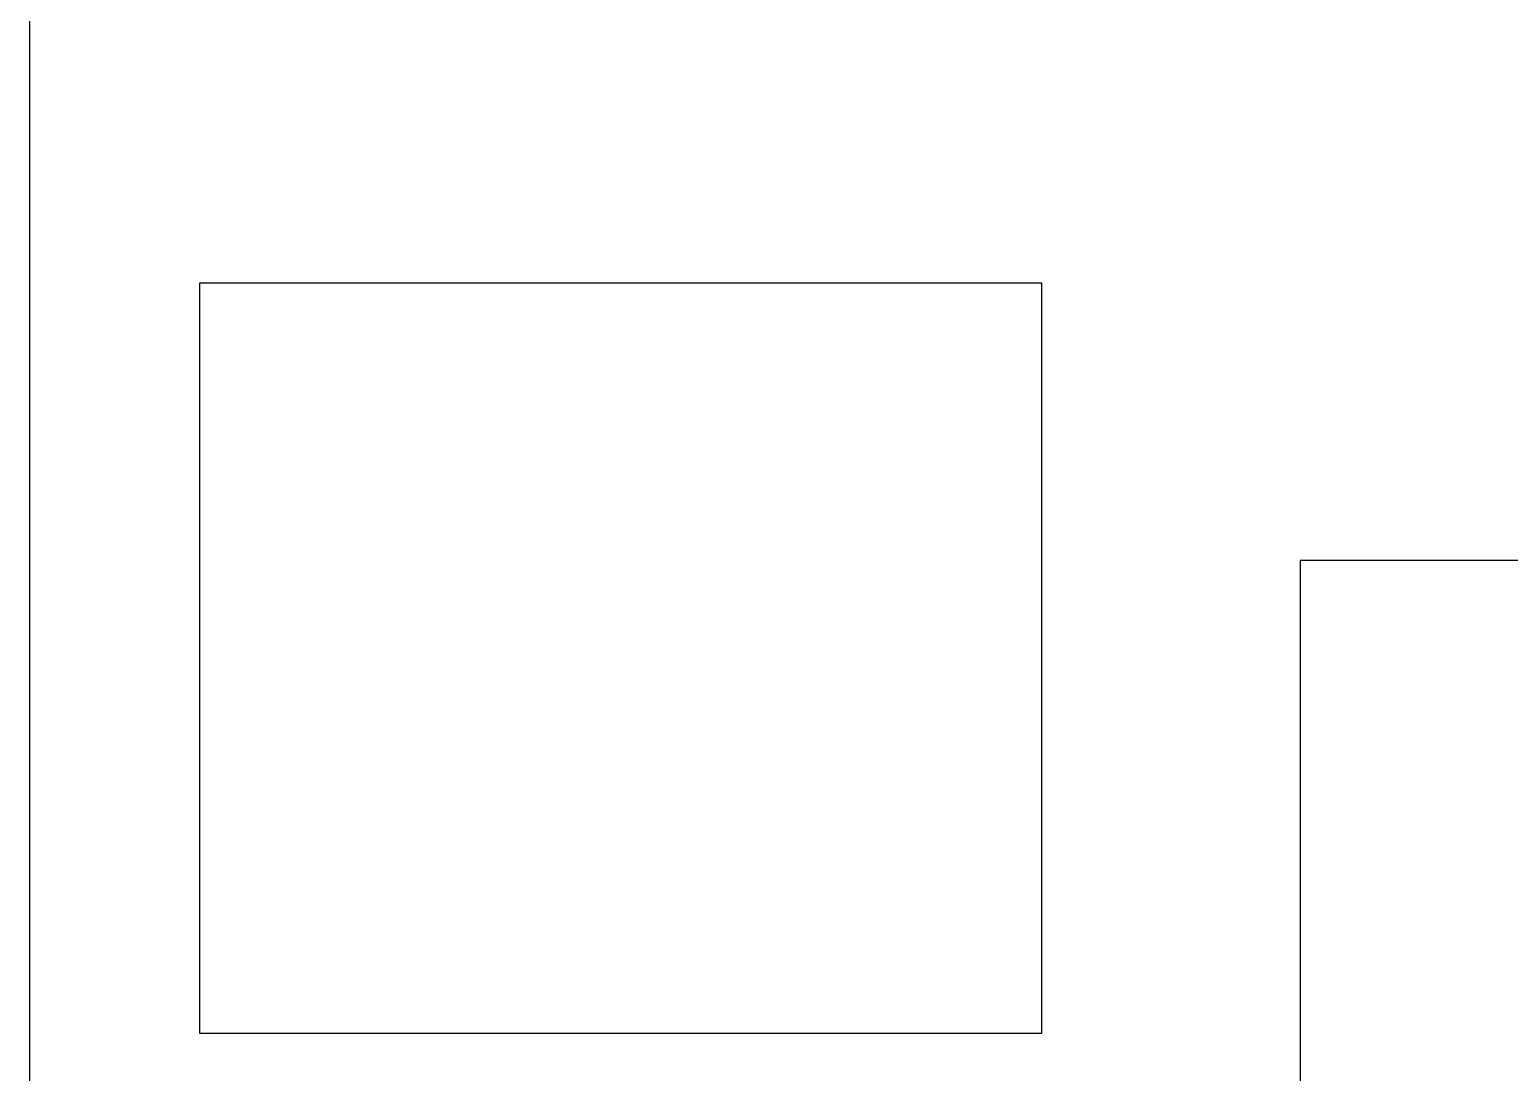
# Model space of a CAD drawing. Header units: millimetres. Extents: x 33 to 453, y 25 to 322.
# Drawn here: x 114.58 to 140.25, y 222.7 to 240.79 of the extents above; entities that cross this region are included whole.
import ezdxf

# ---------------------------------------------------------------- set-up
doc = ezdxf.new("R2010")
doc.units = ezdxf.units.MM
doc.layers.add('可见', color=7, linetype='Continuous')

msp = doc.modelspace()

# ---------------------------------------------------------------- linework, layer by layer
at = {"layer": '可见', "extrusion": (-1e-16, -1, 0)}
for p, q in [((114.583, 243.147), (114.583, 208.147)), ((117.529, 236.387), (117.529, 223.377)), ((132.139, 236.387), (117.529, 236.387)), ((132.139, 223.377), (132.139, 236.387)), ((136.623, 231.577), (136.623, 196.577)), ((160.623, 231.577), (136.623, 231.577)), ((117.529, 223.377), (132.139, 223.377))]:
    msp.add_line(p, q, dxfattribs=at)

doc.saveas('drawing.dxf')
